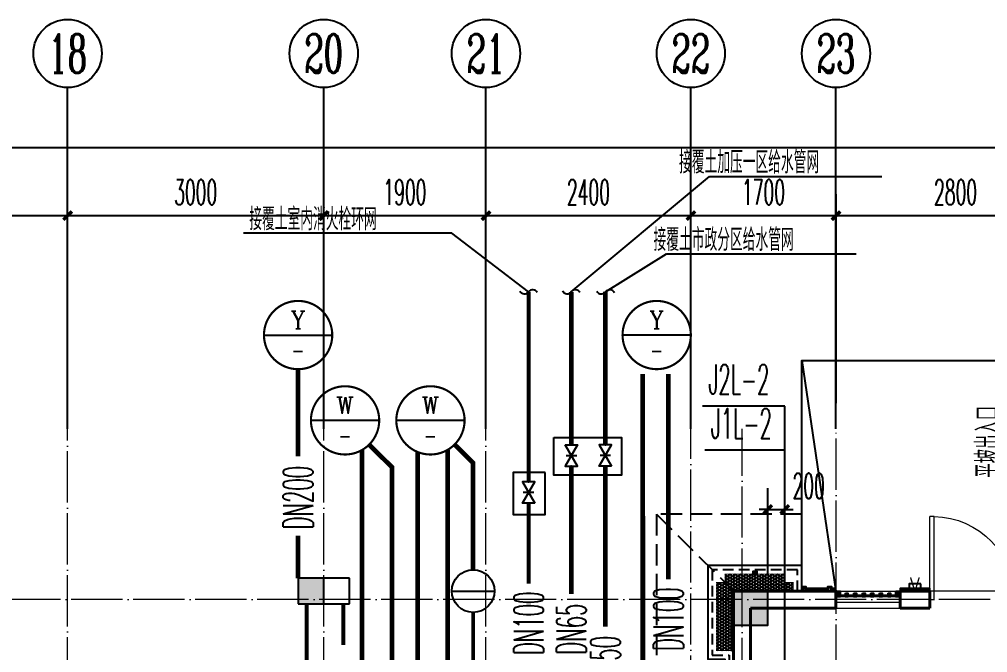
# Model space of a CAD drawing. Extents: x 27938 to 1042331, y -235042 to 1535213.
# Drawn here: x 708052 to 719393, y 687535 to 694957 of the extents above; entities that cross this region are included whole.
import ezdxf
from ezdxf.enums import TextEntityAlignment as Align

# ---------------------------------------------------------------- set-up
doc = ezdxf.new("R2010")
doc.units = 0
doc.header["$LTSCALE"] = 1000
doc.header["$MEASUREMENT"] = 0
for name, pattern in [('DASH', [0.35, 0.25, -0.1]), ('DOTE', [2.42, 2, -0.2, 0.02, -0.2]), ('HIDDEN', [0.375, 0.25, -0.125])]:
    doc.linetypes.add(name, pattern=pattern)
for name, color, linetype in [('A-EQPM-MECH', 191, 'Continuous'), ('AXIS', 3, 'Continuous'), ('AXIS_TEXT', 4, 'Continuous'), ('DIM_SYMB', 3, 'Continuous'), ('DIM_给水', 3, 'Continuous'), ('DIM_雨水', 3, 'Continuous'), ('EQUIP_不分区消火栓', 7, 'Continuous'), ('EQUIP_给水', 7, 'Continuous'), ('PIPE-不分区消火栓', 1, 'X'), ('PIPE-凝结', 150, 'N'), ('PIPE-污水', 2, 'W'), ('PIPE-管井排水', 210, 'GF'), ('PIPE-给水', 3, 'J1'), ('PIPE-给水中', 72, 'J2'), ('PIPE-雨水', 4, 'Y'), ('PIPE-餐饮排水', 41, 'P'), ('PUB_TEXT', 4, 'Continuous'), ('TEXT_不分区消火栓', 7, 'Continuous'), ('TEXT_给水', 7, 'Continuous'), ('TEXT_雨水', 7, 'Continuous'), ('TWT_DIM', 3, 'Continuous'), ('TWT_LEAD', 3, 'Continuous'), ('TWT_雨水口', 4, 'Continuous'), ('VALVE_不分区消火栓', 7, 'Continuous'), ('VALVE_给水', 7, 'Continuous'), ('WELL_污水', 2, 'Continuous'), ('ZC', 6, 'Continuous'), ('修改标示', 212, 'Continuous'), ('卫生间', 6, 'Continuous'), ('看线', 251, 'Continuous'), ('立面', 73, 'Continuous'), ('立面-看线', 251, 'Continuous'), ('铝合金', 144, 'Continuous')]:
    doc.layers.add(name, color=color, linetype=linetype)
for name, color, linetype, lineweight in [('DOTE', 19, 'DOTE', 9), ('PUB_HATCH', 8, 'Continuous', 9), ('WALL', 9, 'Continuous', 40), ('WINDOW', 8, 'Continuous', 15)]:
    doc.layers.add(name, color=color, linetype=linetype, lineweight=lineweight)
doc.styles.add('_TCH_AXIS', font='COMPLEX', dxfattribs={"bigfont": 'GBCBIG'})
doc.styles.add('_TCH_DIM', font='SIMPLEX.shx', dxfattribs={"width": 0.6, "oblique": 10, "bigfont": 'hztxt.shx'})
doc.styles.add('_TCH_DIM_T3', font='SIMPLEX.shx', dxfattribs={"width": 0.494118, "bigfont": 'GBCBIG.shx'})
doc.styles.add('_TWT_CIRCLE', font='COMPLEX', dxfattribs={"width": 1.1, "height": 3.5, "bigfont": 'HZTXT'})
doc.styles.add('_TWT_PIPEDN', font='SIMPLEX.shx', dxfattribs={"width": 0.6, "oblique": 10, "height": 3, "bigfont": 'HZTXT.shx'})
doc.styles.add('_TWT_SERIAL', font='simplex.shx', dxfattribs={"width": 0.6, "oblique": 10, "height": 3, "bigfont": 'aadri.shx'})
doc.styles.add('COMPLEX', font='COMPLEX')
doc.styles.get("Standard").update_dxf_attribs({"font": 'gbenor.shx', "bigfont": 'gbcbig.shx'})
doc.linetypes.add('GF', pattern='A,3,-0.2,["GF",Standard,S=0.25,R=0,X=-0.1,Y=-0.115],-0.35', length=3.55)
doc.linetypes.add('J1', pattern='A,3,-0.2,["J1",Standard,S=0.25,R=0,X=-0.1,Y=-0.115],-0.35', length=3.55)
doc.linetypes.add('J2', pattern='A,3,-0.2,["J2",Standard,S=0.25,R=0,X=-0.1,Y=-0.115],-0.35', length=3.55)
doc.linetypes.add('N', pattern='A,3,-0.2,["N",Standard,S=0.25,R=0,X=-0.1,Y=-0.115],-0.2', length=3.4)
doc.linetypes.add('P', pattern='A,3,-0.2,["P",Standard,S=0.25,R=0,X=-0.1,Y=-0.115],-0.2', length=3.4)
doc.linetypes.add('W', pattern='A,3,-0.2,["W",Standard,S=0.25,R=0,X=-0.1,Y=-0.115],-0.2', length=3.4)
doc.linetypes.add('X', pattern='A,3,-0.2,["X",Standard,S=0.25,R=0,X=-0.1,Y=-0.115],-0.25', length=3.45)
doc.linetypes.add('Y', pattern='A,3,-0.2,["Y",Standard,S=0.25,R=0,X=-0.1,Y=-0.115],-0.2', length=3.4)
doc.dimstyles.new('_TCH_ARCH&&100', dxfattribs={"dimtxt": 297.5, "dimasz": 100, "dimexe": 250, "dimexo": 300, "dimgap": 126.25, "dimtad": 1, "dimdec": 0, "dimzin": 0, "dimdsep": 46, "dimtxsty": '_TCH_DIM_T3', "dimblk": 'ARCHTICK', "dimcen": 0.09, "dimclrt": 4, "dimazin": 2, "dimtfac": 1, "dimtdec": 0, "dimtix": 1, "dimtmove": 2, "dimatfit": 3, "dimfxl": 1, "dimtolj": 1, "dimtzin": 0, "dimarcsym": 0})
doc.dimstyles.new('_TWT_ARCH&&100', dxfattribs={"dimtxt": 297.5, "dimasz": 100, "dimexe": 250, "dimexo": 300, "dimgap": 126.25, "dimtad": 1, "dimdec": 0, "dimzin": 0, "dimdsep": 46, "dimtxsty": '_TCH_DIM_T3', "dimblk": 'ARCHTICK', "dimcen": 0.09, "dimclrt": 7, "dimazin": 2, "dimtfac": 1, "dimtdec": 0, "dimtix": 1, "dimtmove": 2, "dimatfit": 3, "dimfxl": 1, "dimtolj": 1, "dimtzin": 0, "dimarcsym": 0})

# ---------------------------------------------------------------- blocks, each defined once
blk = doc.blocks.new('A$C7D502F78')
at = {"layer": '修改标示', "ltscale": 2}
blk.add_lwpolyline([(-151, 197), (-11, 197), (-11, 142), (-151, 142)], close=True, dxfattribs=at)
at = {"layer": 'PUB_TEXT'}
blk.add_text('V', height=175, dxfattribs=at).set_placement((-147, 99))
blk = doc.blocks.new('HFTHFFGHFH')
at = {"layer": 'DOTE', "linetype": 'DOTE', "ltscale": 0.3}
for p, q in [((562517, 602649), (562517, 612949)), ((565517, 602649), (565517, 612949)), ((567417, 602649), (567417, 612949)), ((569817, 594449), (569817, 612949)), ((571517, 604249), (571517, 612949)), ((587117, 610949), (534317, 610949)), ((570417, 608449), (570417, 610949))]:
    blk.add_line(p, q, dxfattribs=at)
blk = doc.blocks.new('BFBTCSD')
at = {"layer": '卫生间', "color": 159, "linetype": 'DASH', "true_color": 0x22346e}
blk.add_line((698117, 689157), (697217, 688257), dxfattribs=at)
blk.add_lwpolyline([(696417, 689157), (698117, 689157), (698117, 684657), (697817, 684657), (697817, 683557), (699117, 683557), (699117, 684557), (706017, 684557), (706017, 683557), (706817, 683557)], dxfattribs=at)
blk = doc.blocks.new('A$C028C60F5')
at = {"color": 0}
blk.add_lwpolyline([(400, 0), (0, 0), (0, -400), (400, -400)], close=True, dxfattribs=at)
at = {"layer": 'PUB_HATCH', "color": 0}
blk.add_solid([(0, -400), (400, -400), (0, 0), (400, 0)], dxfattribs=at)
blk = doc.blocks.new('A$C3EFA6995')
at = {"color": 8}
for p in [(9700, 100), (9700, -2400), (15900, -2400)]:
    blk.add_blockref('A$C028C60F5', p, dxfattribs=at)
at = {"color": 8, "xscale": -1}
blk.add_blockref('A$C028C60F5', (16300, 100), dxfattribs=at)
blk = doc.blocks.new('$TWTSYS$00000190')
blk.add_line((0, 0.5, 0), (0, -0.5, 0))
blk.add_circle((0, 0, 0), 0.5)
blk = doc.blocks.new('_ArchTick')
at = {"color": 0, "linetype": 'ByBlock', "const_width": 0.4}
blk.add_lwpolyline([(-0.5, -0.5), (0.5, 0.5)], dxfattribs=at)
blk = doc.blocks.new('*D172')
at = {"layer": 'Defpoints', "color": 0}
for p in [(717017, 689214), (716817, 688157), (717017, 688157)]:
    blk.add_point(p, dxfattribs=at)
at = {"layer": 'TWT_DIM', "color": 0, "lineweight": -2}
for p, q in [((716817, 688457), (716817, 689464)), ((717017, 688457), (717017, 689464)), ((716817, 689214), (716717, 689214)), ((716817, 689214), (717017, 689214)), ((717017, 689214), (717117, 689214))]:
    blk.add_line(p, q, dxfattribs=at)
at = {"layer": 'TWT_DIM', "color": 0, "lineweight": -2, "xscale": 100, "yscale": 100, "zscale": 100}
blk.add_blockref('_ArchTick', (716817, 689214), dxfattribs=at)
at = {"layer": 'TWT_DIM', "color": 0, "lineweight": -2, "xscale": 100, "yscale": 100, "zscale": 100, "rotation": 180}
blk.add_blockref('_ArchTick', (717017, 689214), dxfattribs=at)
at = {"layer": 'TWT_DIM', "color": 7, "insert": (717297, 689489), "char_height": 297.5, "attachment_point": 5, "style": '_TCH_DIM_T3'}
blk.add_mtext('\\A1;200', dxfattribs=at)
blk = doc.blocks.new('*D845')
at = {"layer": 'AXIS', "color": 0, "lineweight": -2}
for p, q in [((717617, 690457), (717617, 692907)), ((720417, 690457), (720417, 692907)), ((717617, 692657), (720417, 692657))]:
    blk.add_line(p, q, dxfattribs=at)
at = {"layer": 'Defpoints', "color": 0}
for p in [(720417, 692657), (717617, 690157), (720417, 690157)]:
    blk.add_point(p, dxfattribs=at)
at = {"layer": 'AXIS', "color": 0, "lineweight": -2, "xscale": 100, "yscale": 100, "zscale": 100, "rotation": 180}
blk.add_blockref('_ArchTick', (717617, 692657), dxfattribs=at)
at = {"layer": 'AXIS', "color": 0, "lineweight": -2, "xscale": 100, "yscale": 100, "zscale": 100}
blk.add_blockref('_ArchTick', (720417, 692657), dxfattribs=at)
at = {"layer": 'AXIS', "color": 4, "insert": (719017, 692932), "char_height": 297.5, "attachment_point": 5, "style": '_TCH_DIM_T3'}
blk.add_mtext('\\A1;2800', dxfattribs=at)
blk = doc.blocks.new('*D846')
at = {"layer": 'AXIS', "color": 0, "lineweight": -2}
for p, q in [((715917, 690457), (715917, 692907)), ((717617, 690457), (717617, 692907)), ((715917, 692657), (717617, 692657))]:
    blk.add_line(p, q, dxfattribs=at)
at = {"layer": 'Defpoints', "color": 0}
for p in [(717617, 692657), (715917, 690157), (717617, 690157)]:
    blk.add_point(p, dxfattribs=at)
at = {"layer": 'AXIS', "color": 0, "lineweight": -2, "xscale": 100, "yscale": 100, "zscale": 100, "rotation": 180}
blk.add_blockref('_ArchTick', (715917, 692657), dxfattribs=at)
at = {"layer": 'AXIS', "color": 0, "lineweight": -2, "xscale": 100, "yscale": 100, "zscale": 100}
blk.add_blockref('_ArchTick', (717617, 692657), dxfattribs=at)
at = {"layer": 'AXIS', "color": 4, "insert": (716767, 692932), "char_height": 297.5, "attachment_point": 5, "style": '_TCH_DIM_T3'}
blk.add_mtext('\\A1;1700', dxfattribs=at)
blk = doc.blocks.new('*D847')
at = {"layer": 'AXIS', "color": 0, "lineweight": -2}
for p, q in [((713517, 690457), (713517, 692907)), ((715917, 690457), (715917, 692907)), ((713517, 692657), (715917, 692657))]:
    blk.add_line(p, q, dxfattribs=at)
at = {"layer": 'Defpoints', "color": 0}
for p in [(715917, 692657), (713517, 690157), (715917, 690157)]:
    blk.add_point(p, dxfattribs=at)
at = {"layer": 'AXIS', "color": 0, "lineweight": -2, "xscale": 100, "yscale": 100, "zscale": 100, "rotation": 180}
blk.add_blockref('_ArchTick', (713517, 692657), dxfattribs=at)
at = {"layer": 'AXIS', "color": 0, "lineweight": -2, "xscale": 100, "yscale": 100, "zscale": 100}
blk.add_blockref('_ArchTick', (715917, 692657), dxfattribs=at)
at = {"layer": 'AXIS', "color": 4, "insert": (714717, 692932), "char_height": 297.5, "attachment_point": 5, "style": '_TCH_DIM_T3'}
blk.add_mtext('\\A1;2400', dxfattribs=at)
blk = doc.blocks.new('*D848')
at = {"layer": 'AXIS', "color": 0, "lineweight": -2}
for p, q in [((711617, 690457), (711617, 692907)), ((713517, 690457), (713517, 692907)), ((711617, 692657), (713517, 692657))]:
    blk.add_line(p, q, dxfattribs=at)
at = {"layer": 'Defpoints', "color": 0}
for p in [(713517, 692657), (711617, 690157), (713517, 690157)]:
    blk.add_point(p, dxfattribs=at)
at = {"layer": 'AXIS', "color": 0, "lineweight": -2, "xscale": 100, "yscale": 100, "zscale": 100, "rotation": 180}
blk.add_blockref('_ArchTick', (711617, 692657), dxfattribs=at)
at = {"layer": 'AXIS', "color": 0, "lineweight": -2, "xscale": 100, "yscale": 100, "zscale": 100}
blk.add_blockref('_ArchTick', (713517, 692657), dxfattribs=at)
at = {"layer": 'AXIS', "color": 4, "insert": (712567, 692932), "char_height": 297.5, "attachment_point": 5, "style": '_TCH_DIM_T3'}
blk.add_mtext('\\A1;1900', dxfattribs=at)
blk = doc.blocks.new('*D849')
at = {"layer": 'AXIS', "color": 0, "lineweight": -2}
for p, q in [((708617, 690457), (708617, 692907)), ((711617, 690457), (711617, 692907)), ((708617, 692657), (711617, 692657))]:
    blk.add_line(p, q, dxfattribs=at)
at = {"layer": 'Defpoints', "color": 0}
for p in [(711617, 692657), (708617, 690157), (711617, 690157)]:
    blk.add_point(p, dxfattribs=at)
at = {"layer": 'AXIS', "color": 0, "lineweight": -2, "xscale": 100, "yscale": 100, "zscale": 100, "rotation": 180}
blk.add_blockref('_ArchTick', (708617, 692657), dxfattribs=at)
at = {"layer": 'AXIS', "color": 0, "lineweight": -2, "xscale": 100, "yscale": 100, "zscale": 100}
blk.add_blockref('_ArchTick', (711617, 692657), dxfattribs=at)
at = {"layer": 'AXIS', "color": 4, "insert": (710117, 692932), "char_height": 297.5, "attachment_point": 5, "style": '_TCH_DIM_T3'}
blk.add_mtext('\\A1;3000', dxfattribs=at)
blk = doc.blocks.new('*D850')
at = {"layer": 'AXIS', "color": 0, "lineweight": -2}
for p, q in [((706817, 690457), (706817, 692907)), ((708617, 690457), (708617, 692907)), ((706817, 692657), (708617, 692657))]:
    blk.add_line(p, q, dxfattribs=at)
at = {"layer": 'Defpoints', "color": 0}
for p in [(708617, 692657), (706817, 690157), (708617, 690157)]:
    blk.add_point(p, dxfattribs=at)
at = {"layer": 'AXIS', "color": 0, "lineweight": -2, "xscale": 100, "yscale": 100, "zscale": 100, "rotation": 180}
blk.add_blockref('_ArchTick', (706817, 692657), dxfattribs=at)
at = {"layer": 'AXIS', "color": 0, "lineweight": -2, "xscale": 100, "yscale": 100, "zscale": 100}
blk.add_blockref('_ArchTick', (708617, 692657), dxfattribs=at)
at = {"layer": 'AXIS', "color": 4, "insert": (707717, 692932), "char_height": 297.5, "attachment_point": 5, "style": '_TCH_DIM_T3'}
blk.add_mtext('\\A1;1800', dxfattribs=at)
blk = doc.blocks.new('*D900')
at = {"layer": 'AXIS', "color": 0, "lineweight": -2}
for p, q in [((682317, 690457), (682317, 693707)), ((731317, 690457), (731317, 693707)), ((682317, 693457), (731317, 693457))]:
    blk.add_line(p, q, dxfattribs=at)
at = {"layer": 'Defpoints', "color": 0}
for p in [(731317, 693457), (682317, 690157), (731317, 690157)]:
    blk.add_point(p, dxfattribs=at)
at = {"layer": 'AXIS', "color": 0, "lineweight": -2, "xscale": 100, "yscale": 100, "zscale": 100, "rotation": 180}
blk.add_blockref('_ArchTick', (682317, 693457), dxfattribs=at)
at = {"layer": 'AXIS', "color": 0, "lineweight": -2, "xscale": 100, "yscale": 100, "zscale": 100}
blk.add_blockref('_ArchTick', (731317, 693457), dxfattribs=at)
at = {"layer": 'AXIS', "color": 4, "insert": (706817, 693732), "char_height": 297.5, "attachment_point": 5, "style": '_TCH_DIM_T3'}
blk.add_mtext('\\A1;49000', dxfattribs=at)
blk = doc.blocks.new('_AXISO')
blk.add_circle((0, 0), 0.5)
at = {"layer": 'AXIS_TEXT', "style": 'COMPLEX', "width": 1.041667}
blk.add_attdef('A', text='', height=0.56, dxfattribs=at).set_placement((-0.25, -0.28), (0.25, -0.28), align=Align.FIT)
blk = doc.blocks.new('$WINLIB2D$00000001')
at = {"color": 0}
for points in [[(-0.5, 0.5), (-0.5, -0.5)], [(-0.5, 0.5), (0.5, 0.5)], [(0.5, -0.5), (0.5, 0.5)], [(0.5, 0.167), (-0.5, 0.167)], [(0.5, -0.167), (-0.5, -0.167)], [(-0.5, -0.5), (0.5, -0.5)]]:
    blk.add_lwpolyline(points, dxfattribs=at)
blk = doc.blocks.new('$DorLib2D$00000002')
for p, q in [((-0.5, 0), (-0.5, 0.4875)), ((-0.475, 0.4875), (-0.5, 0.4875)), ((-0.475, 0), (-0.475, 0.4875)), ((0.475, 0), (0.475, 0.4875)), ((0.475, 0.4875), (0.5, 0.4875)), ((0.5, 0), (0.5, 0.4875)), ((-0.5, 0), (-0.475, 0)), ((0.5, 0), (0.475, 0))]:
    blk.add_line(p, q)
at = {"lineweight": 13}
for centre, start, end in [((-0.4875, 0), 0, 88.5307), ((0.4875, 0), 91.4693, 180)]:
    blk.add_arc(centre, 0.4875, start, end, dxfattribs=at)
blk = doc.blocks.new('$VALVE$00000296')
for points in [[(-125, 72), (-125, -72), (125, 72), (125, -72), (-125, 72)], [(0, 60), (0, -64)]]:
    blk.add_lwpolyline(points)
for p in [(-125, 0), (125, 0)]:
    blk.add_point(p)
blk = doc.blocks.new('$TwtSys$00000132')
at = {"elevation": 0}
blk.add_lwpolyline([(7, -101, -0.575183), (0, 0, 0.604745), (-11, 101, 16.924828)], format="xyb", dxfattribs=at)
blk = doc.blocks.new('$TwtSys$00000424')
for p, q in [((-500, 250), (500, 250)), ((-500, -250), (-500, 250)), ((0, -250), (0, 250)), ((500, 250), (500, -250)), ((500, -250), (-500, -250))]:
    blk.add_line(p, q)
blk.add_solid([(0, 250), (500, 250), (0, -250), (500, -250)])

msp = doc.modelspace()

# ---------------------------------------------------------------- hatches: boundary and pattern name
at = {"layer": 'PIPE-污水'}
for points in [[(712416.6, 689707.2), (712436, 689726.7), (712444.1, 689718.6)], [(712416.6, 689707.2), (712444.1, 689707.2), (712444.1, 689718.6)], [(713366.6, 689757.2), (713386, 689776.7), (713394.1, 689768.6)], [(713366.6, 689757.2), (713394.1, 689757.2), (713394.1, 689768.6)]]:
    msp.add_hatch(color=256, dxfattribs=at).paths.add_polyline_path(points)
at = {"layer": '立面'}
h = msp.add_hatch(dxfattribs=at)
h.set_pattern_fill('ANSI31', color=8, scale=2)
h.set_pattern_definition([(45, (-171633.4527, -107108.3295), (-2.24506403, 2.24506403), [])])
h.paths.add_polyline_path([(716641.8, 688457.2), (716691.8, 688457.2), (716691.8, 688487.2), (716641.8, 688487.2)])
h = msp.add_hatch(dxfattribs=at)
h.set_pattern_fill('ANSI31', color=8, scale=2)
h.set_pattern_definition([(45, (16374.2962, -266823.1597), (-2.24506403, 2.24506403), [])])
h.paths.add_polyline_path([(717216.8, 688257.3), (717616.5, 688257.3), (717616.5, 688287.3), (717566.5, 688287.3), (717566.5, 688307.4), (717516.5, 688307.4), (717516.5, 688287.4), (717266.7, 688287.1), (717266.5, 688307.4), (717216.8, 688307.4)])
h.paths.add_polyline_path([(717226.8, 688257.3), (717606.5, 688257.3), (717606.5, 688277.3), (717556.5, 688277.3), (717556.5, 688297.4), (717526.5, 688297.4), (717526.5, 688277.4), (717256.8, 688277.1), (717256.6, 688297.4), (717226.8, 688297.4)])
h = msp.add_hatch(dxfattribs=at)
h.set_pattern_fill('ANSI31', color=8, scale=2)
h.set_pattern_definition([(45, (16314.0604, -266823.342), (-2.24506403, 2.24506403), [])])
h.paths.add_polyline_path([(717616.5, 688257.2), (717666.5, 688257.2), (717666.5, 688190.5), (717616.5, 688190.5)])
h = msp.add_hatch(dxfattribs=at)
h.set_pattern_fill('ANSI31', color=8, scale=2)
h.set_pattern_definition([(45, (16424.061, -266823.3426), (-2.24506403, 2.24506403), [])])
h.paths.add_polyline_path([(717726.5, 688230.2), (717756.5, 688230.2), (717756.5, 688190.5), (717726.5, 688190.5)])
h = msp.add_hatch(dxfattribs=at)
h.set_pattern_fill('ANSI31', color=8, scale=2)
h.set_pattern_definition([(45, (16524.061, -266823.3435), (-2.24506403, 2.24506403), [])])
h.paths.add_polyline_path([(717826.5, 688230.2), (717856.5, 688230.2), (717856.5, 688190.5), (717826.5, 688190.5)])
h = msp.add_hatch(dxfattribs=at)
h.set_pattern_fill('ANSI31', color=8, scale=2)
h.set_pattern_definition([(45, (16624.061, -266823.3444), (-2.24506403, 2.24506403), [])])
h.paths.add_polyline_path([(717926.5, 688230.2), (717956.5, 688230.2), (717956.5, 688190.5), (717926.5, 688190.5)])
h = msp.add_hatch(dxfattribs=at)
h.set_pattern_fill('ANSI31', color=8, scale=2)
h.set_pattern_definition([(45, (16724.061, -266823.3454), (-2.24506403, 2.24506403), [])])
h.paths.add_polyline_path([(718026.5, 688230.2), (718056.5, 688230.2), (718056.5, 688190.5), (718026.5, 688190.5)])
h = msp.add_hatch(dxfattribs=at)
h.set_pattern_fill('ANSI31', color=8, scale=2)
h.set_pattern_definition([(45, (16824.061, -266823.3463), (-2.24506403, 2.24506403), [])])
h.paths.add_polyline_path([(718126.5, 688230.2), (718156.5, 688230.2), (718156.5, 688190.5), (718126.5, 688190.5)])
h = msp.add_hatch(dxfattribs=at)
h.set_pattern_fill('ANSI31', color=8, scale=2)
h.set_pattern_definition([(45, (16924.061, -266823.3472), (-2.24506403, 2.24506403), [])])
h.paths.add_polyline_path([(718226.5, 688230.2), (718256.5, 688230.2), (718256.5, 688190.5), (718226.5, 688190.5)])
h = msp.add_hatch(dxfattribs=at)
h.set_pattern_fill('ANSI31', color=8, scale=2)
h.set_pattern_definition([(45, (17014.0637, -266823.3383), (-2.24506403, 2.24506403), [])])
h.paths.add_polyline_path([(718316.5, 688257.2), (718366.5, 688257.2), (718366.5, 688190.5), (718316.5, 688190.5)])
h = msp.add_hatch(dxfattribs=at)
h.set_pattern_fill('ANSI31', color=8, scale=2)
h.set_pattern_definition([(45, (-171833.4527, -108177.829), (-2.24506403, 2.24506403), [])])
edge = h.paths.add_edge_path()
edge.add_line((718366.5, 688257.2), (718376.6, 688257.2))
edge.add_line((718376.6, 688257.2), (718376.6, 688277.2))
edge.add_line((718376.6, 688277.2), (718706.6, 688277.2))
edge.add_line((718706.6, 688277.2), (718706.6, 688257.3))
edge.add_line((718706.6, 688257.3), (718716.6, 688257.2))
edge.add_line((718716.6, 688257.2), (718716.6, 688287.2))
edge.add_line((718716.6, 688287.2), (718366.6, 688287.2))
edge.add_line((718366.6, 688287.2), (718366.6, 688257.2))
at = {"layer": '立面-看线'}
h = msp.add_hatch(dxfattribs=at)
h.set_pattern_fill('HONEY', color=8, scale=13)
h.set_pattern_definition([(0, (260999.365, 156240.446), (30.95625, 17.872595), [20.6375, -41.275]), (120, (260999.365, 156240.446), (-30.9562463, 17.8726014), [20.6375, -41.275]), (60, (260999.365, 156240.446), (3.7e-06, 35.7451964), [-41.275, 20.6375])])
h.paths.add_polyline_path([(717016.8, 688357.2), (717016.8, 688457.2), (716316.8, 688457.2), (716316.8, 688357.2), (716216.8, 688357.2), (716216.8, 687557.2), (716416.6, 687557.2), (716416.6, 688257.2), (717115.9, 688257.2), (717115.9, 688357.2)])

# ---------------------------------------------------------------- linework, layer by layer
at = {"color": 8, "const_width": 8}
msp.add_lwpolyline([(716416.6, 687557.2), (716216.8, 687557.2), (716216.8, 688357.2), (716316.8, 688357.2), (716316.8, 688457.2), (716606.8, 688457.2), (716606.8, 688457.2), (716726.8, 688457.2), (716726.8, 688457.2), (717016.8, 688457.2), (717016.8, 688357.2), (717116.8, 688357.2), (717116.8, 688257.2)], dxfattribs=at)
at = {"layer": 'A-EQPM-MECH', "color": 8}
for points in [[(717216.8, 688257.2), (717216.8, 690957.2), (722216.8, 690957.2), (722216.8, 688257.2)], [(717216.8, 690957.2), (717616.5, 688257.2)]]:
    msp.add_lwpolyline(points, dxfattribs=at)
at = {"layer": 'AXIS'}
for p, q in [((708616.6, 690157.2), (708616.6, 694157.2)), ((711616.6, 690157.2), (711616.6, 694157.2)), ((713516.6, 690157.2), (713516.6, 694157.2)), ((715916.6, 690157.2), (715916.6, 694157.2)), ((717616.6, 690157.2), (717616.6, 694157.2))]:
    msp.add_line(p, q, dxfattribs=at)
at = {"layer": 'DIM_给水'}
for p, q in [((717016.6, 690423.9), (716053.9, 690423.9)), ((717016.6, 685007.2), (717016.6, 690423.9)), ((717016.6, 689906.4), (716082, 689906.4)), ((717016.6, 684807.2), (717016.6, 689906.4))]:
    msp.add_line(p, q, dxfattribs=at)
at = {"layer": 'DIM_雨水'}
for p, q in [((710916.6, 691257.2), (711716.6, 691257.2)), ((715916.6, 691257.2), (715116.6, 691257.2)), ((712266.6, 690257.2), (711466.6, 690257.2)), ((713266.6, 690257.2), (712466.6, 690257.2))]:
    msp.add_line(p, q, dxfattribs=at)
at = {"layer": 'DIM_雨水', "const_width": 25}
for points in [[(710916.6, 691257.2, -1), (711716.6, 691257.2, -1)], [(715916.6, 691257.2, 1), (715116.6, 691257.2, 1)], [(712266.6, 690257.2, 1), (711466.6, 690257.2, 1)], [(713266.6, 690257.2, 1), (712466.6, 690257.2, 1)]]:
    msp.add_lwpolyline(points, format="xyb", close=True, dxfattribs=at)
at = {"layer": 'DOTE', "color": 8, "linetype": 'DOTE', "ltscale": 0.3}
msp.add_line((716516.6, 688157.2), (716516.6, 690157.2), dxfattribs=at)
at = {"layer": 'PIPE-不分区消火栓', "const_width": 45}
for points in [[(714016.6, 691762.3), (714016.6, 689535.3)], [(714016.6, 689285.3), (714016.6, 688342.9)]]:
    msp.add_lwpolyline(points, dxfattribs=at)
at = {"layer": 'PIPE-凝结', "const_width": 45}
for points in [[(711416.3, 686869.3), (711416.3, 688107.2)], [(711846.6, 687626), (711846.6, 688107.2)]]:
    msp.add_lwpolyline(points, dxfattribs=at)
at = {"layer": 'PIPE-污水', "const_width": 55}
for points in [[(712066.6, 686570.5), (712066.6, 689910.8)], [(712148.5, 689973.4), (712416.6, 689707.2)], [(713149, 689973.9), (713366.6, 689757.2)], [(713366.6, 688507.2), (713366.6, 689757.2)], [(712416.6, 687441.3), (712416.6, 689707.2)]]:
    msp.add_lwpolyline(points, dxfattribs=at)
at = {"layer": 'PIPE-管井排水', "const_width": 45}
msp.add_lwpolyline([(713366.6, 686280.3), (713366.6, 688007.2)], dxfattribs=at)
at = {"layer": 'PIPE-给水', "const_width": 55}
for points in [[(714916.6, 689969.6), (714916.6, 691764.4)], [(714916.6, 687839.4), (714916.6, 689719.6)]]:
    msp.add_lwpolyline(points, dxfattribs=at)
at = {"layer": 'PIPE-给水中', "const_width": 55}
for points in [[(714516.6, 691762.5), (714516.6, 689969.6)], [(714516.6, 689719.6), (714516.6, 688222.8)]]:
    msp.add_lwpolyline(points, dxfattribs=at)
at = {"layer": 'PIPE-雨水', "const_width": 55}
for points in [[(711316.6, 689835.8), (711316.6, 690858.3)], [(715354.4, 687376.1), (715353.8, 690799.8)], [(715654.4, 688392.8), (715653.8, 690799.8)], [(711316.6, 688407.2), (711316.6, 688904.6)]]:
    msp.add_lwpolyline(points, dxfattribs=at)
at = {"layer": 'PIPE-餐饮排水', "const_width": 55}
for points in [[(712716.6, 686539.4), (712716.6, 689886.4)], [(713066.6, 687161.4), (713066.6, 689910.8)]]:
    msp.add_lwpolyline(points, dxfattribs=at)
at = {"layer": 'TWT_LEAD'}
for p, q in [((714516.6, 691762.5), (716136.3, 693116.1)), ((716136.3, 693116.1), (718151.8, 693116.1)), ((713115.8, 692450.5), (710675.1, 692450.5)), ((714016.6, 691762.3), (713115.8, 692450.5)), ((714016.6, 691762.3), (713115.8, 692450.5)), ((714916.5, 691764.7), (715632.5, 692208.3)), ((715632.5, 692208.3), (717853.4, 692208.3))]:
    msp.add_line(p, q, dxfattribs=at)
at = {"layer": 'WALL', "color": 8}
for p, q in [((716416.6, 688257.2), (716416.6, 685557.2)), ((717616.6, 688257.2), (716416.6, 688257.2)), ((717616.6, 688057.2), (717616.6, 688257.2)), ((718716.6, 688257.2), (718366.6, 688257.2)), ((718366.6, 688257.2), (718366.6, 688057.2)), ((718716.6, 688057.2), (718716.6, 688257.2)), ((716616.6, 688057.2), (716616.6, 685757.2)), ((716616.6, 688057.2), (717616.6, 688057.2)), ((718366.6, 688057.2), (718716.6, 688057.2))]:
    msp.add_line(p, q, dxfattribs=at)
at = {"layer": 'WINDOW'}
msp.add_line((720716.6, 688257.2), (718716.6, 688257.2), dxfattribs=at)
at = {"layer": 'ZC'}
for points in [[(714313.6, 690057), (715104.6, 690057), (715104.6, 689616.7), (714313.6, 689616.7)], [(714211.5, 689645.1), (713834.3, 689645.1), (713834.3, 689153.4), (714211.5, 689153.4)]]:
    msp.add_lwpolyline(points, close=True, dxfattribs=at)
at = {"layer": '看线', "color": 8}
msp.add_lwpolyline([(717216.8, 688257.2), (717216.8, 688557.2), (716116.8, 688557.2), (716116.8, 687457.2), (716316.6, 687457.2), (716316.6, 685857.2), (716116.6, 685857.2), (716116.6, 684957.2), (716716.6, 684957.2)], dxfattribs=at)
at = {"layer": '看线', "color": 8, "linetype": 'HIDDEN', "ltscale": 0.5}
msp.add_lwpolyline([(717166.8, 688257.2), (717166.8, 688507.2), (716166.8, 688507.2), (716166.8, 687507.2), (716366.6, 687507.2), (716366.6, 685807.2), (716166.6, 685807.2), (716166.6, 685007.2), (716716.6, 685007.2)], dxfattribs=at)
at = {"layer": '立面', "color": 8}
for p, q in [((717826.5, 688230.2), (717856.5, 688230.2)), ((717826.5, 688190.5), (717826.5, 688230.2)), ((717856.5, 688190.5), (717826.5, 688190.5)), ((717856.5, 688230.2), (717856.5, 688190.5))]:
    msp.add_line(p, q, dxfattribs=at)
for points in [[(716641.8, 688457.2), (716691.8, 688457.2), (716691.8, 688487.2), (716641.8, 688487.2)], [(717616.5, 688257.2), (717666.5, 688257.2), (717666.5, 688190.5), (717616.5, 688190.5)], [(717926.5, 688230.2), (717956.5, 688230.2), (717956.5, 688190.5), (717926.5, 688190.5)], [(718026.5, 688230.2), (718056.5, 688230.2), (718056.5, 688190.5), (718026.5, 688190.5)], [(718126.5, 688230.2), (718156.5, 688230.2), (718156.5, 688190.5), (718126.5, 688190.5)], [(718226.5, 688230.2), (718256.5, 688230.2), (718256.5, 688190.5), (718226.5, 688190.5)], [(718316.5, 688257.2), (718366.5, 688257.2), (718366.5, 688190.5), (718316.5, 688190.5)]]:
    msp.add_lwpolyline(points, close=True, dxfattribs=at)
msp.add_lwpolyline([(718366.5, 688257.2), (718376.6, 688257.2), (718376.6, 688277.2), (718706.6, 688277.2), (718706.6, 688257.3), (718716.6, 688257.2), (718716.6, 688287.2), (718366.6, 688287.2), (718366.6, 688257.2)], dxfattribs=at)
at = {"layer": '铝合金', "color": 8}
for p, q in [((717666.5, 688210.3), (717726.5, 688210.3)), ((717756.5, 688210.3), (717826.5, 688210.3)), ((717856.5, 688210.3), (717926.5, 688210.3)), ((717956.5, 688210.3), (718026.5, 688210.3)), ((718056.5, 688210.3), (718126.5, 688210.3)), ((718156.5, 688210.3), (718226.5, 688210.3)), ((718256.5, 688210.3), (718316.5, 688210.3))]:
    msp.add_line(p, q, dxfattribs=at)
for points in [[(716641.8, 688457.2), (716691.8, 688457.2), (716691.8, 688487.2), (716641.8, 688487.2)], [(717616.5, 688257.2), (717666.5, 688257.2), (717666.5, 688190.5), (717616.5, 688190.5)], [(717726.5, 688230.2), (717756.5, 688230.2), (717756.5, 688190.5), (717726.5, 688190.5)], [(717826.5, 688230.2), (717856.5, 688230.2), (717856.5, 688190.5), (717826.5, 688190.5)], [(717926.5, 688230.2), (717956.5, 688230.2), (717956.5, 688190.5), (717926.5, 688190.5)], [(718026.5, 688230.2), (718056.5, 688230.2), (718056.5, 688190.5), (718026.5, 688190.5)], [(718126.5, 688230.2), (718156.5, 688230.2), (718156.5, 688190.5), (718126.5, 688190.5)], [(718226.5, 688230.2), (718256.5, 688230.2), (718256.5, 688190.5), (718226.5, 688190.5)], [(718316.5, 688257.2), (718366.5, 688257.2), (718366.5, 688190.5), (718316.5, 688190.5)]]:
    msp.add_lwpolyline(points, close=True, dxfattribs=at)
for points in [[(717616.5, 688257.3), (717616.5, 688287.3), (717566.5, 688287.3), (717566.5, 688307.4), (717516.5, 688307.4), (717516.5, 688287.4), (717266.7, 688287.1), (717266.5, 688307.4), (717216.8, 688307.4), (717216.8, 688257.3)], [(717606.5, 688257.3), (717606.5, 688277.3), (717556.5, 688277.3), (717556.5, 688297.4), (717526.5, 688297.4), (717526.5, 688277.4), (717256.8, 688277.1), (717256.6, 688297.4), (717226.8, 688297.4), (717226.8, 688257.3)], [(718366.5, 688257.2), (718376.6, 688257.2), (718376.6, 688277.2), (718706.6, 688277.2), (718706.6, 688257.3), (718716.6, 688257.2), (718716.6, 688287.2), (718366.6, 688287.2), (718366.6, 688257.2)]]:
    msp.add_lwpolyline(points, dxfattribs=at)

# ---------------------------------------------------------------- block references
msp.add_blockref('HFTHFFGHFH', (146100, 77208.4))
at = {"color": 8, "xscale": -1}
msp.add_blockref('BFBTCSD', (1413633.2, 0), dxfattribs=at)
at = {"color": 8, "xscale": -1, "rotation": 359.9999999998162}
msp.add_blockref('A$C3EFA6995', (732716.6, 688157.2), dxfattribs=at)
at = {"layer": 'AXIS'}
ref = msp.add_blockref('_AXISO', (708616.6, 694557.2), dxfattribs=dict(at, xscale=800, yscale=800, zscale=800))
ref.add_attrib('A', '18', dxfattribs={"layer": 'AXIS_TEXT', "height": 452.55, "style": '_TCH_AXIS', "width": 0.724138}).set_placement((708390.3, 694330.9), (708842.9, 694330.9), align=Align.FIT)
ref = msp.add_blockref('_AXISO', (711616.6, 694557.2), dxfattribs=dict(at, xscale=800, yscale=800, zscale=800))
ref.add_attrib('A', '20', dxfattribs={"layer": 'AXIS_TEXT', "height": 452.55, "style": '_TCH_AXIS', "width": 0.617647}).set_placement((711390.3, 694330.9), (711842.9, 694330.9), align=Align.FIT)
ref = msp.add_blockref('_AXISO', (713516.6, 694557.2), dxfattribs=dict(at, xscale=800, yscale=800, zscale=800))
ref.add_attrib('A', '21', dxfattribs={"layer": 'AXIS_TEXT', "height": 452.55, "style": '_TCH_AXIS', "width": 0.724138}).set_placement((713290.3, 694330.9), (713742.9, 694330.9), align=Align.FIT)
ref = msp.add_blockref('_AXISO', (715916.6, 694557.2), dxfattribs=dict(at, xscale=800, yscale=800, zscale=800))
ref.add_attrib('A', '22', dxfattribs={"layer": 'AXIS_TEXT', "height": 452.55, "style": '_TCH_AXIS', "width": 0.617647}).set_placement((715690.3, 694330.9), (716142.9, 694330.9), align=Align.FIT)
ref = msp.add_blockref('_AXISO', (717616.6, 694557.2), dxfattribs=dict(at, xscale=800, yscale=800, zscale=800))
ref.add_attrib('A', '23', dxfattribs={"layer": 'AXIS_TEXT', "height": 452.55, "style": '_TCH_AXIS', "width": 0.617647}).set_placement((717390.3, 694330.9), (717842.9, 694330.9), align=Align.FIT)
at = {"layer": 'EQUIP_不分区消火栓', "yscale": -1, "rotation": 270.0000000103551}
msp.add_blockref('$TwtSys$00000132', (714016.6, 691762.3), dxfattribs=at)
at = {"layer": 'EQUIP_给水', "yscale": -1}
for p, rotation in [((714516.6, 691762.5), 270.0000000103555), ((714916.6, 691764.4), 90.00000001035508)]:
    msp.add_blockref('$TwtSys$00000132', p, dxfattribs=dict(at, rotation=rotation))
at = {"layer": 'TWT_雨水口', "xscale": 0.6, "yscale": -0.6, "zscale": 0.6, "rotation": 180.0000000000432}
msp.add_blockref('$TwtSys$00000424', (711616.6, 688257.2), dxfattribs=at)
at = {"layer": 'VALVE_不分区消火栓', "xscale": -1, "rotation": 270.0000000102819}
msp.add_blockref('$VALVE$00000296', (714016.6, 689410.3), dxfattribs=at)
at = {"layer": 'VALVE_给水', "yscale": -1}
for p, rotation in [((714516.6, 689844.6), 270.0000000103555), ((714916.6, 689844.6), 90.000000010356)]:
    msp.add_blockref('$VALVE$00000296', p, dxfattribs=dict(at, rotation=rotation))
at = {"layer": 'WELL_污水', "xscale": 500, "yscale": 500, "zscale": 500, "rotation": 90}
msp.add_blockref('$TWTSYS$00000190', (713366.6, 688257.2), dxfattribs=at)
at = {"layer": 'WINDOW', "rotation": 180}
for name, p, xscale, yscale, zscale in [('$DorLib2D$00000002', (719716.6, 688157.2), 2000, -2000, 2000), ('$WINLIB2D$00000001', (717991.6, 688157.2), -750.0034281517146, -200, -750.0034281517146)]:
    msp.add_blockref(name, p, dxfattribs=dict(at, xscale=xscale, yscale=yscale, zscale=zscale))
at = {"layer": '修改标示', "color": 8, "ltscale": 2, "xscale": -1}
msp.add_blockref('A$C7D502F78', (718461, 688144.8), dxfattribs=at)

# ---------------------------------------------------------------- texts
at = {"layer": 'DIM_SYMB', "color": 7, "style": '_TCH_DIM', "width": 0.6}
msp.add_text('平坡出入口', height=280, rotation=90, dxfattribs=at).set_placement((719536.5, 689586.1))
at = {"layer": 'DIM_给水', "color": 7, "style": '_TWT_SERIAL', "width": 0.48}
for s, p in [('J2L-2', (716123.9, 690563.9)), ('J1L-2', (716152, 690046.4))]:
    msp.add_text(s, height=350, dxfattribs=at).set_placement(p)
at = {"layer": 'DIM_雨水', "color": 7, "style": '_TWT_CIRCLE'}
for s, height, width, p, p2 in [('Y', 203.9, 0.926316, (711231.1, 691331.9), (711402, 691331.9)), ('-', 207, 0.855556, (711240.7, 690975.9), (711392.5, 690975.9)), ('-', 207, 0.777778, (715440.7, 690975.9), (715592.5, 690975.9)), ('-', 207, 0.777778, (711790.7, 689975.9), (711942.5, 689975.9)), ('-', 207, 0.777778, (712790.7, 689975.9), (712942.5, 689975.9))]:
    msp.add_text(s, height=height, dxfattribs=dict(at, width=width)).set_placement(p, p2, align=Align.FIT)
for s, height, p, p2 in [('Y', 203.9, (715431.2, 691331.9), (715602, 691331.9)), ('W', 197, (711763.4, 690333), (711969.8, 690333)), ('W', 197, (712763.4, 690333), (712969.8, 690333))]:
    msp.add_text(s, height=height, dxfattribs=at).set_placement(p, p2, align=Align.FIT)
at = {"layer": 'TEXT_不分区消火栓', "style": '_TWT_PIPEDN', "width": 0.48}
msp.add_text('DN100', height=350, rotation=90, dxfattribs=at).set_placement((714191.6, 687507))
at = {"layer": 'TEXT_给水', "style": '_TWT_PIPEDN', "width": 0.48}
for s, p in [('DN65', (714691.6, 687511.1)), ('DN50', (715091.6, 687131.4))]:
    msp.add_text(s, height=350, rotation=90, dxfattribs=at).set_placement(p)
at = {"layer": 'TEXT_雨水', "style": '_TWT_PIPEDN', "width": 0.48}
for s, rotation, p in [('DN200', 90, (711491.6, 688980.7)), ('DN100', 90.01344, (715829.6, 687556.8))]:
    msp.add_text(s, height=350, rotation=rotation, dxfattribs=at).set_placement(p)
at = {"layer": 'TWT_LEAD', "color": 7, "style": '_TWT_SERIAL', "width": 0.6}
for s, height, p in [('接覆土加压一区给水管网', 261.811, (715778.3, 693151.1)), ('接覆土室内消火栓环网', 261.81, (710745.1, 692485.5)), ('接覆土市政分区给水管网', 261.811, (715479.9, 692243.3))]:
    msp.add_text(s, height=height, dxfattribs=at).set_placement(p)

# ---------------------------------------------------------------- dimensions: what is measured, and where the dimension line sits
at = {"layer": 'AXIS'}
for p1, p2, distance, picture, middle in [((682316.6, 690157.2), (731316.6, 690157.2), 3300, '*D900', (706816.6, 693732.2)), ((706816.6, 690157.2), (708616.6, 690157.2), 2500, '*D850', (707716.6, 692932.2)), ((708616.6, 690157.2), (711616.6, 690157.2), 2500, '*D849', (710116.6, 692932.2)), ((711616.6, 690157.2), (713516.6, 690157.2), 2500, '*D848', (712566.6, 692932.2)), ((713516.6, 690157.2), (715916.6, 690157.2), 2500, '*D847', (714716.6, 692932.2)), ((715916.6, 690157.2), (717616.6, 690157.2), 2500, '*D846', (716766.6, 692932.2)), ((717616.6, 690157.2), (720416.6, 690157.2), 2500, '*D845', (719016.6, 692932.2))]:
    dim = msp.add_aligned_dim(p1=p1, p2=p2, distance=distance, dimstyle='_TCH_ARCH&&100', dxfattribs=at)
    dim.commit()
    dim.dimension.update_dxf_attribs({"geometry": picture, "text_midpoint": middle})
at = {"layer": 'TWT_DIM'}
dim = msp.add_linear_dim(base=(717016.6, 689213.9), p1=(716816.6, 688157.2), p2=(717016.6, 688157.2), angle=360, dimstyle='_TWT_ARCH&&100', dxfattribs=at)
dim.commit()
dim.dimension.update_dxf_attribs({"geometry": '*D172', "text_midpoint": (717296.8, 689488.9), "dimtype": 129})

doc.saveas('drawing.dxf')
